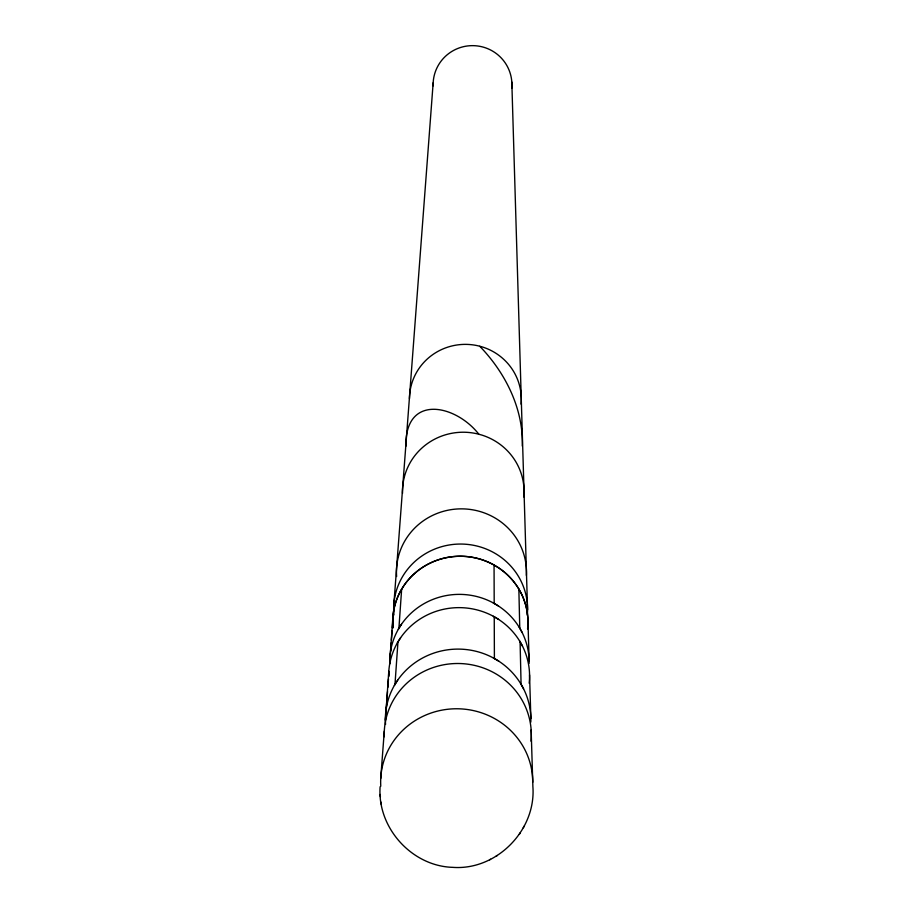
<?xml version="1.0" encoding="UTF-8"?>
<svg xmlns="http://www.w3.org/2000/svg" width="913" height="913" viewBox="0 0 913 913"><rect width="100%" height="100%" fill="white"/><g stroke="black" fill="none" stroke-linecap="round" stroke-linejoin="round"><path stroke-width="1.37" d="M405.931 446.183C404.813 393.902 455.279 404.06 478.903 434.28M385.377 720.779L388.801 671.226L388.687 676.156M389.703 663.249L392.852 617.416A67.63 65.61 1.3 0 1 401.092 590.152L404.162 585.256A67.63 65.61 1.3 0 1 493.146 564.542L498.19 567.555A67.63 65.61 1.3 0 1 518.356 588.234L521.163 593.29A67.63 65.61 1.3 0 1 527.577 628.943M392.852 617.416L392.727 623.134A67.63 65.61 1.3 0 0 392.989 627.71M522.293 446.069C523.571 408.75 505.277 372.607 479.747 346.255M394.975 684.476L397.954 641.965M398.901 628.384L401.64 589.273M380.721 778.538L384.293 731.119M393.743 605.878L433.173 82.752M385.412 719.718L385.72 715.507M385.937 712.699L386.678 702.862M386.884 700.043L387.523 691.609M387.842 687.398L388.47 678.964M389.725 662.233L390.353 653.936M390.559 651.174L391.186 642.889M391.392 640.116L392.122 630.449M392.328 627.676L392.75 622.152M380.116 786.744C377.115 827.646 411.717 866.163 452.722 867.35C496.546 870.637 536.216 830.248 532.884 786.618L531.149 729.909M523.263 827.76L524.336 826.025M519.349 834.311L520.353 832.667M398.33 629.285L401.503 624.252M397.372 642.878L400.579 637.788M394.37 685.423L397.68 680.185M496.216 856.109L497.334 855.504M489.608 859.784L490.555 859.27M493.305 616.252L498.555 619.379M493.419 657.988L498.852 661.206M493.26 602.922L498.464 606.015M519.246 627.322L522.145 632.515M519.565 640.892L522.487 646.142M520.536 683.38L523.56 688.79M381.041 802.128L381.28 804.342M380.162 794.458L380.401 796.707M527.954 620.943L529.141 660.989M529.563 674.901L530.864 718.44M511.816 82.044L527.566 609.918M518.858 589.147L519.771 628.258M520.09 641.839L521.083 684.362M494.059 565.09L494.195 603.482M494.241 616.811L494.401 658.558M402.542 493.317A60.772 59.265 1.3 0 1 477.088 433.789L481.756 435.045A60.772 59.265 1.3 0 1 523.8 496.98M409.469 398.604A55.921 54.723 1.3 0 1 478.081 345.81L482.384 346.974A55.921 54.723 1.3 0 1 521.061 404.151M385.56 724.454A72.755 70.312 1.3 0 1 456.797 649.109A72.755 70.312 1.3 0 1 530.818 722.115M433.15 85.856A39.385 39.019 1.3 0 1 473.71 45.661A39.385 39.019 1.3 0 1 511.748 88.241M396.619 576.525A65.006 63.191 1.3 0 1 460.803 508.861A65.006 63.191 1.3 0 1 526.379 575.418M393.948 614.917A66.957 64.994 1.3 0 1 460.609 544.045A66.957 64.994 1.3 0 1 527.28 615.088M392.989 627.802A67.63 65.61 1.3 0 1 460.323 556.245A67.63 65.61 1.3 0 1 527.668 627.973M389.725 664.025A69.73 67.551 1.3 0 1 458.954 594.374A69.73 67.551 1.3 0 1 529.129 663.329M388.653 676.624A70.461 68.224 1.3 0 1 462.412 607.716A70.461 68.224 1.3 0 1 529.175 683.221M384.259 736.768A73.554 71.043 1.3 0 1 459.947 663.534A73.554 71.043 1.3 0 1 531.001 741.196M380.778 786.207A76.053 73.314 1.3 0 1 454.514 708.796A76.053 73.314 1.3 0 1 532.747 782.236"/></g></svg>
